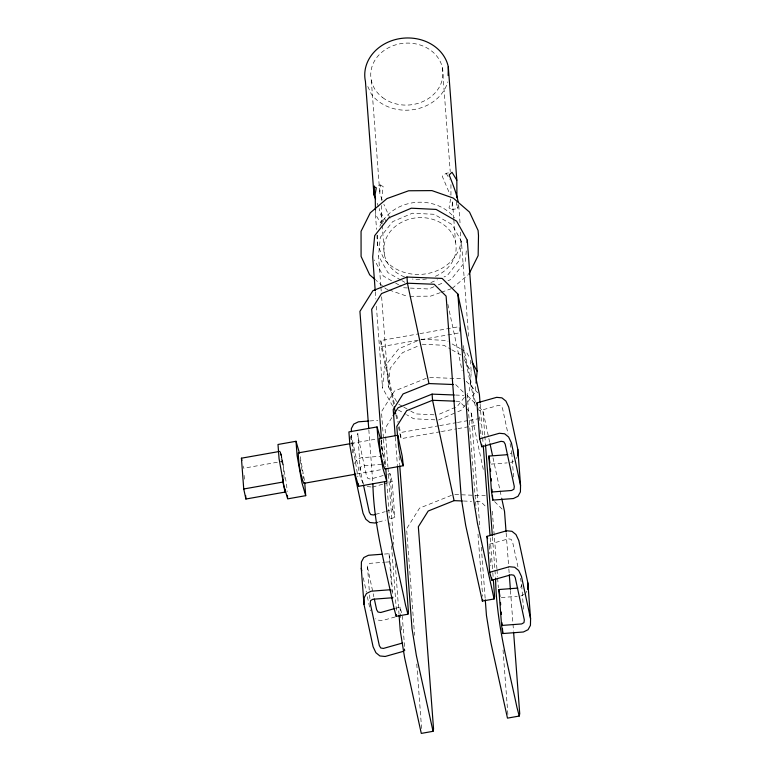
<?xml version="1.0" encoding="UTF-8"?>
<svg xmlns="http://www.w3.org/2000/svg" width="772" height="772" viewBox="0 0 772 772"><rect width="100%" height="100%" fill="white"/><g stroke="black" fill="none" stroke-linecap="round" stroke-linejoin="round"><path stroke-width="0.58" stroke-dasharray="3.86 2.9" d="M460.623 232.092L460.392 245.091A42.151 36.091 -4.3 0 1 426.8 273.703A42.151 36.091 -4.3 0 1 383.838 258.649L377.788 245.67L376.997 235.228M352.601 452.932L351.289 432.803M382.256 200.102L379.843 193.82L380.258 184.971L376.736 185.598M458.076 204.107L457.864 208.527L451.987 209.569L452.411 200.73L453.753 218.544M380.818 285.978L378.56 255.937L380.307 237.265L392.697 221.632L412.393 213.217L434.125 214.288L452.064 224.555L461.415 241.26L468.556 336.206M392.639 406.053L382.526 387.988L384.533 366.661L398.68 348.809L420.093 339.67M396.586 401.556L388.403 386.946L390.159 368.273L402.55 352.64L418.964 345.634M461.415 241.26L459.658 259.932L447.277 275.565L443.987 276.965M466.288 250.881L465.284 261.534L451.147 279.387L447.934 280.757M470.36 360.244L471.267 372.268L469.511 390.941L467.321 393.701M475.697 386.627L475.137 392.543L466.201 403.824M363.236 483.919L360.196 469.791L357.735 432.088M360.196 469.791L360.553 467.137L362.84 465.805L381.754 464.368M369.248 590.059L367.53 567.304L367.877 564.65L370.174 563.319L384.36 562.248M511.585 450.587L511.238 453.232L508.941 454.563M521.621 584.028L521.274 586.681L518.977 588.013M450.597 198.983L449.034 207.938L451.987 209.569M456.86 201.569L455.972 206.703L457.564 207.514L457.864 208.527M354.56 463.528L356.461 460.035L361.113 457.748L381.696 456.184M516.275 458.597L517.23 456.85M525.356 593.784L526.784 591.169M391.848 417.623L385.054 428.46L385.595 435.64M375.424 209.878L375.433 214.365L380.239 222.278L383.105 219.615L380.49 214.105L379.206 208.488M448.484 172.889L446.129 173.304L442.221 176.161L449.989 194.438M464.406 397.377L457.12 406.574L437.425 414.979M465.458 404.76L460.99 410.395L456.706 412.229M452.199 288.361L468.025 274.871M510.668 462.621L513.467 461.251M520.704 596.061L524.429 594.247M430.863 282.571L437.425 279.763M434.009 286.702L428.653 288.989L403.843 287.763L399.742 285.428M438.293 284.878L443.649 282.591M438.506 419.997L455.634 412.682M426.308 378.28L394.444 391.047L381.464 411.737L383.443 438.062M451.427 495.363L419.563 508.13L406.593 528.82L414.593 635.317M440.291 292.646L430.544 296.158L409.594 296.303M441.372 292.26L451.109 288.757M383.153 475.533L370.695 479.055L368.022 478.601L366.594 476.266L357.494 433.864M387.679 474.249L389.947 473.612L392.147 481.525L394.849 517.452L390.207 518.765M372.422 487.103L382.864 484.15M384.022 483.822L392.147 481.525M375.665 514.345L384.717 511.778M385.855 511.46L392.649 509.539L389.947 473.612M378.608 522.046L385.566 520.077M489.178 544.279L508.42 538.837L511.103 539.29L512.521 541.626L518.34 568.713M395.447 608.336L399.983 607.053L402.183 614.975M395.216 616.944L382.458 620.553L377.199 620.032L375.597 618.729M380.239 222.278L383.771 221.651M393.652 404.499L381.252 346.705L380.789 340.548L418.781 333.822M419.968 333.61L459.137 326.672L459.523 331.806M381.252 346.705L459.601 332.828M440.165 431.76L400.996 438.699L400.533 432.542L438.515 425.816M439.702 425.604L456.329 422.66M457.516 422.448L468.199 420.557M469.386 420.344L478.881 418.665M351.077 443.533L376.91 438.959M441.352 431.548L456.792 428.817M457.979 428.605L476.971 425.247M281.452 462.505L280.603 451.253L282.755 461.289L243.585 468.228L243.103 465.998M356.635 473.989L382.478 469.415M369.846 420.952L377.855 420.344M491.233 464.097L507.243 462.882M384.456 554.055L389.03 553.707L390.265 561.794L392.88 596.524M385.537 562.151L390.265 561.794M501.26 597.538L517.279 596.322M429.676 377.45L463.692 378.782M455.557 395.052L463.769 395.37M455.818 401.199L459.301 401.334L465.275 407.269M454.805 494.534L485.298 495.73M463.393 501.009L471.538 501.327M476.189 501.511L480.84 501.694L485.955 506.779M421.165 339.207L445.984 340.433L448.03 341.61M422.245 344.225L443.977 345.296L450.954 349.291M433.999 414.815L415.693 413.908L410.714 411.061M434.954 419.823L413.686 418.771L406.516 414.67M367.173 486.582L371.371 486.997M388.133 289.616L385.884 288.825L375.974 280.265M389.262 290.011L407.269 296.323M400.861 280.053L387.901 272.641L378.56 255.937M401.855 280.622L404.846 282.33M391.549 280.738L383.356 276.048L374.362 259.99M395.64 283.083L398.719 284.839M452.122 343.945L460.324 348.635M461.347 349.224L466.471 352.148L469.839 358.179M451.948 349.861L460.923 354.995M398.748 404.219L402.733 406.497M403.737 407.066L409.71 410.492M398.323 409.99L405.493 414.091M466.172 381.252L477.752 392.745M467.282 395.515L475.552 403.727M478.862 407.008L482.992 411.119L489.757 442.626M455.712 384.61L465.941 394.781M466.124 408.118L471.238 413.194L483.513 470.38M494.611 501.617L502.871 509.829M446.129 173.304L449.738 179.239M381.3 205.477L381.31 213.323L386.116 221.236M464.252 359.742L471.267 372.268M390.034 218.389L383.877 204.3M363.158 483.349L360.35 477.376L351.25 434.964M367.8 86.493L371.496 94.406A42.151 36.091 -4.3 0 0 413.84 109.566A42.151 36.091 -4.3 0 0 447.76 81.9M377.19 203.248L378.396 206.385M380.258 184.971L383.211 186.612L381.3 201M350.16 436.238L352.679 444.884L357.88 476.816M279.879 450.964L281.77 457.439L286.615 484.633L287.145 491.745M478.515 408.571L479.142 410.829L498.394 405.387L501.067 405.84L502.485 408.176L508.053 434.096M392.649 509.539L394.849 517.452M404.258 648.644L404.885 650.902L402.27 616.172M510.07 443.514L511.334 449.41M520.357 578.141L521.119 581.673M493.009 457.796L501.52 497.467M463.19 345.538L475.841 404.509M463.142 349.34L475.803 408.311M447.866 304.284L462.138 370.801M467.147 394.135L475.475 500.574M492.275 511.218L496.917 568.597M380.789 340.548L394.453 404.238M396.731 414.853L398.255 421.927M399.269 426.646L400.533 432.542M395.93 415.114L397.445 422.188M398.458 426.906L400.996 438.699M367.53 567.304L373.851 596.756M363.303 577.832L366.343 591.97M367.347 596.679L370.386 610.816M280.825 454.206L282.977 464.242M381.272 445.917L383.742 459.465M300.24 460.266L302.72 473.815M381.03 441.082L385.662 467.089M300.212 456.619L304.631 481.438M391.732 589.634L392.089 591.95M384.012 461.849L384.282 464.233M302.991 476.199L303.261 478.582M511.768 452.981L513.66 478.129M521.708 585.224L523.512 609.176M506.152 533.008L508.758 567.709M508.844 568.906L509.211 573.692M510.466 590.445L513.525 631.129M497.004 569.794L497.544 576.973M497.631 578.17L498.355 587.743M503.035 649.966L507.889 714.582M482.992 411.119L484.787 435.051M484.884 436.248L485.424 443.427M492.44 536.752L494.871 569.061M494.958 570.257L495.499 577.437M480.126 403.959L483.089 443.446M490.201 537.978L492.719 571.483M492.806 572.679L493.173 577.466M479.586 416.822L480.126 424.011M480.58 429.994L481.12 437.184M489.265 545.476L489.892 553.862M490.259 558.648L490.799 565.837M458.722 205.487L460.035 222.876M471.238 413.194L479.875 528.067M481.313 547.213L485.183 598.667M475.571 501.771L476.112 508.951M477.993 534.079L482.674 596.302M442.414 67.791L450.23 171.673M453.839 219.73L455.538 242.302M416.755 664.036L421.618 728.643M371.313 80.384L379.843 193.82M381.31 213.323L382.111 224.005M382.198 225.202L384.437 254.895M399.056 456.3L399.684 464.676M395.283 437.174L397.358 464.696M375.433 214.365L376.562 229.438M380.905 287.184L381.272 291.99M381.629 296.795L388.403 386.946M399.983 607.053L400.967 620.225M401.421 626.217L401.778 631.004M375.298 291.826L375.839 299.044M376.389 306.252L382.526 387.988M385.682 436.836L387.93 466.751M388.017 467.948L393.778 544.53M395.216 563.676L398.999 613.933M383.53 439.258L385.604 466.78M386.772 482.336L389.474 518.234M389.831 523.02L390.014 525.414M391.539 545.756L396.576 612.765M381.484 439.731L382.565 454.081M381.136 440.329L381.764 448.706M389.03 553.707L391.558 587.241M368.833 429.84L372.789 482.49M369.605 594.845L369.962 599.641M282.755 461.289L284.048 478.466M244.116 475.33L244.473 480.068M450.945 184.585L450.954 195.779M404.557 276.936A36.168 30.977 -4.3 0 1 392.147 229.38A36.168 30.977 -4.3 0 1 449.227 229.795A36.168 30.977 -4.3 0 1 433.314 277.138M426.501 278.953A36.168 30.977 -4.3 0 1 412.402 279.049M377.788 245.67A42.151 36.091 -4.3 0 1 377.373 235.045M379.824 226.331A42.151 36.091 -4.3 0 1 414.757 202.505A42.151 36.091 -4.3 0 1 454.583 218.013M382.623 97.571A36.168 30.977 -4.3 0 0 442.202 79.892A36.168 30.977 -4.3 0 0 395.766 44.815A36.168 30.977 -4.3 0 0 382.623 97.571"/><path stroke-width="1.16" d="M397.734 435.273C398.12 445.463 399.539 456.329 403.302 465.728L384.823 469C381.059 459.601 379.641 448.735 379.255 438.544L397.734 435.273L402.222 456.194L403.302 465.728M448.136 75.55L448.291 66.749A42.151 36.091 -4.3 0 0 399.269 38.716A42.151 36.091 -4.3 0 0 365.436 81.427L373.966 194.853L375.578 199.051M351.318 431.722L351.385 428.47L353.759 424.098L358.411 421.821L368.707 421.039M403.717 651.23L385.16 656.48L379.901 655.959L375.896 652.716L373.088 646.743L363.988 604.341L361.286 568.414L361.412 561.919L363.795 557.548L368.447 555.271L382.169 554.228M363.988 604.341L364.114 597.846L366.497 593.475L371.149 591.198L390.593 589.721M517.703 455.972L517.838 449.478L508.738 407.076L505.93 401.093L501.916 397.86L496.666 397.339L476.942 402.916L479.644 438.843L481.844 446.756L501.096 441.314L503.769 441.767L505.187 444.103L514.287 486.514L513.94 489.158L511.643 490.49L491.552 492.025L488.85 456.088L507.764 454.66M517.838 449.478L520.54 485.405L520.405 491.899L518.022 496.271L513.37 498.548L492.787 500.111L491.552 492.025M527.739 589.422L527.874 582.928L518.774 540.516L515.966 534.542L511.952 531.31L506.693 530.779L486.968 536.357L489.67 572.284L491.87 580.206L511.122 574.764L513.805 575.217L515.223 577.553L524.323 619.955L523.976 622.608L521.679 623.94L501.588 625.465L498.886 589.538L517.8 588.1M527.874 582.928L530.576 618.854L530.441 625.349L528.058 629.711L523.406 631.988L502.823 633.551L501.588 625.465M373.966 194.853L374.381 186.013L374.681 187.027L376.282 187.837L375.211 193.994L375.424 209.878M458.182 201.897C456.348 192.846 452.624 183.639 449.15 174.926L452.006 172.262L456.821 180.185L456.937 197.642M467.07 242.582L467.292 240.217L456.619 221.139L436.132 209.424L411.312 208.199L388.827 217.8L374.681 235.653L372.683 256.98L375.211 290.629M476.025 383.066L477.144 371.226L467.292 240.217M397.445 465.892L408.417 611.878L407.915 614.232L396.161 616.317L396.499 614.744M399.085 615.13L400.253 630.685L404.615 657.676L421.29 733.4L433.044 731.316L433.546 728.961L418.337 526.736L428.209 511.016L454.09 500.642L462.235 500.96M493.347 579.859L494.611 596.611L494.099 598.976L482.346 601.05L482.683 599.477M485.279 599.863L486.447 615.419L490.809 642.41L507.474 718.134L519.228 716.049L519.73 713.695L513.612 632.326M468.913 274.128L478.148 255.609L478.495 235.634L478.109 230.5L469.521 212.107L453.309 198.095L431.934 190.607L408.649 190.771L387.004 198.568L370.29 212.802L361.055 231.32L361.084 256.429L369.672 274.822L375.076 279.493M393.083 415.654L398.034 407.78L432.088 394.125L454.38 395.003M480.03 402.762L479.402 394.386L457.864 294.035L442.163 278.431L406.969 277.042L372.905 290.697L359.926 311.377L368.746 428.643M453.386 384.524L428.962 383.559L403.08 393.932L393.218 409.652L395.196 435.977M479.644 438.843L499.368 433.266L504.618 433.787L508.632 437.029L511.44 443.003L520.54 485.405M375.665 514.345L373.397 514.982L370.714 514.528L369.296 512.193L363.487 485.096M377.45 522.374L375.124 523.03L369.875 522.509L365.86 519.276L363.052 513.303L354.454 473.246M489.67 572.284L509.395 566.716L514.654 567.237L518.659 570.469L521.476 576.443L530.576 618.854M394.318 608.654L380.731 612.495L378.048 612.051L376.63 609.706L374.352 599.111M402.685 642.979L383.433 648.422L380.75 647.978L379.332 645.633L370.232 603.231L370.579 600.587L372.876 599.246L392.967 597.721M299.478 453.174L296.014 441.285L277.997 444.479L279.068 458.703L283.913 485.897L287.686 498.857L305.702 495.663L304.718 482.625M380.5 438.814L377.045 426.935L348.905 431.924L349.977 446.148L354.821 473.332L358.594 486.302L386.733 481.313L385.749 468.276M284.849 489.139L285.071 492.082L245.901 499.021L243.74 488.985L241.424 458.192L279.416 451.466M349.899 443.746L298.233 452.894C298.61 463.094 300.028 473.95 303.801 483.349L355.467 474.201M243.74 488.985L282.919 482.046L282.427 475.542M454.65 401.15L432.552 400.282L406.67 410.656L396.808 426.385L397.619 437.155M472.088 362.193L477.144 371.226M386.733 481.313L382.951 468.353L378.116 441.159L377.045 426.935M305.702 495.663L301.929 482.703L297.085 455.519L296.014 441.285M476.942 402.916L477.569 405.175M486.968 536.357L487.605 538.624M494.099 598.976L477.434 523.242L473.072 496.251L457.864 294.035M519.228 716.049L516.912 707.229C507.966 664.702 496.299 622.396 495.585 578.633M482.346 601.05L465.68 525.327L461.318 498.336L446.11 296.12L434.173 284.26L407.433 283.208L381.542 293.582L371.679 309.302L381.397 438.535M407.915 614.232L405.599 605.412C397.252 564.409 385.489 523.744 384.639 481.603M433.044 731.316L416.369 655.592L412.007 628.601L399.771 465.873M396.161 616.317L393.855 607.496C385.498 566.484 373.735 525.828 372.886 483.687M490.008 443.794L492.507 455.461M501.771 498.635L504.531 511.469L506.056 531.812M428.962 383.559L407.433 283.208L406.969 277.042M454.09 500.642L432.552 400.282L432.088 394.125M394.164 406.854L395.679 413.937M361.286 568.414L361.788 570.769M282.697 479.103L283.421 482.442M282.919 482.046L285.071 492.082M241.424 458.192L241.906 460.421M488.85 456.088L489.911 463.026M498.886 589.538L499.947 596.476M509.298 574.889L510.379 589.248M490.452 468.971L490.625 471.364M491.166 478.553L491.349 480.946M491.976 489.332L492.16 491.725M492.43 495.315L492.787 500.111M500.478 602.421L500.661 604.814M501.202 612.003L501.385 614.396M502.012 622.772L502.196 625.175M502.466 628.765L502.823 633.551M485.511 444.624L492.353 535.556M483.272 445.84L490.017 535.585M481.66 444.363L481.844 446.756M491.696 577.813L491.87 580.206M448.291 66.749L456.821 180.185M358.411 483.928L358.594 486.302M287.416 495.306L287.589 497.67M245.631 495.47L245.901 499.021"/></g></svg>
